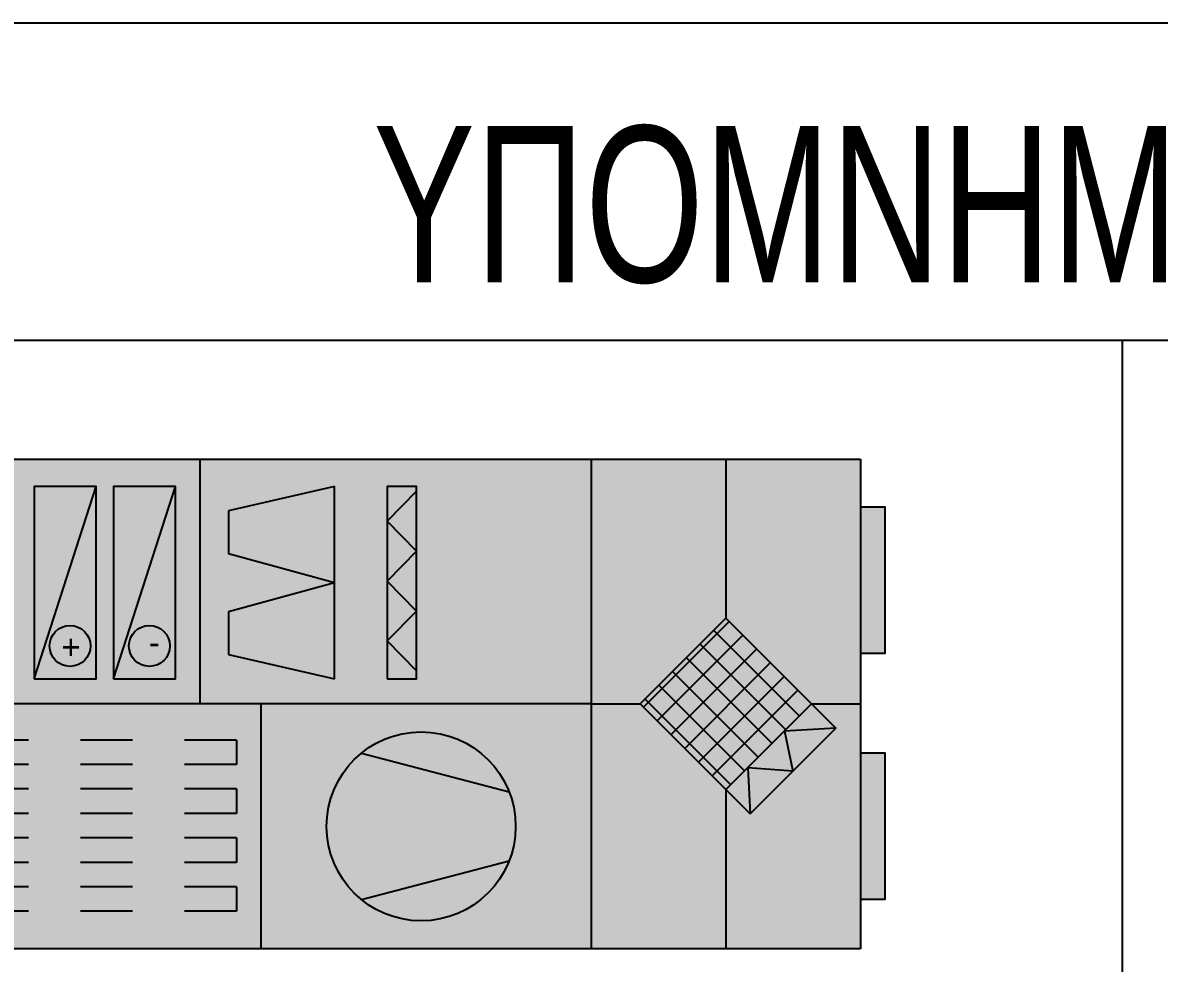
# Model space of a CAD drawing. Header units: metres. Extents: x -11 to 85, y -301 to 135.
# Drawn here: x 66.645 to 68.83, y 46.47 to 48.277 of the extents above; entities that cross this region are included whole.
import ezdxf

# ---------------------------------------------------------------- set-up
doc = ezdxf.new("R2010")
doc.units = ezdxf.units.M
doc.header["$LTSCALE"] = 0.036
doc.linetypes.add('HIDDEN', pattern=[0.375, 0.25, -0.125])
for name, color, linetype in [('aera epist text', 10, 'Continuous'), ('fan klimatistikes', 160, 'Continuous'), ('fan klimatistiki exartimata', 170, 'Continuous'), ('mihanologika text', 20, 'Continuous')]:
    doc.layers.add(name, color=color, linetype=linetype)
doc.layers.add('fan klimatistikes_hatch', color=121, linetype='Continuous', lineweight=0)
doc.styles.add('CE5W', font='WGSIMPL.SHX')
doc.styles.add('GEORGE', font='arial.ttf', dxfattribs={"width": 0.7})

# ---------------------------------------------------------------- blocks, each defined once
blk = doc.blocks.new('ΚΚΜ-1')
at = {"layer": 'fan klimatistikes_hatch'}
for color, points in [(141, [(-0.0061, -0.0021), (-0.0061, 0.5979), (-0.8461, 0.5979), (-0.8461, 1.1979), (-3.1261, 1.1979), (-3.1261, -0.0021)]), (21, [(-3.1861, 0.7176), (-3.1261, 0.7176), (-3.1261, 1.0776), (-3.1861, 1.0776)]), (21, [(-3.1261, 0.4743), (-3.1861, 0.4743), (-3.1861, 0.1143), (-3.1261, 0.1143)])]:
    blk.add_hatch(color=color, dxfattribs=at).paths.add_polyline_path(points)
at = {"layer": 'fan klimatistiki exartimata', "ltscale": 0.6}
h = blk.add_hatch(dxfattribs=at)
h.set_pattern_fill('ANSI37', color=256, scale=0.015, style=0)
h.set_pattern_definition([(225, (214664.68825, 951753.29188), (0.033675960454, -0.033675960454), []), (315, (214664.68825, 951753.29188), (0.033675960454, 0.033675960454), [])])
h.paths.add_polyline_path([(-2.7961, 0.3879), (-3.0061, 0.5979), (-2.7961, 0.8079), (-2.5861, 0.5979)])
at = {"layer": 'fan klimatistikes', "ltscale": 0.6}
for p, q in [((-3.1261, -0.0021), (-3.1261, 1.1979)), ((-3.1261, 1.1979), (-0.8461, 1.1979)), ((-0.0061, -0.0021), (-3.1261, -0.0021))]:
    blk.add_line(p, q, dxfattribs=at)
for points in [[(-3.1261, 0.7176), (-3.1861, 0.7176), (-3.1861, 1.0776), (-3.1261, 1.0776)], [(-3.1261, 0.1143), (-3.1861, 0.1143), (-3.1861, 0.4743), (-3.1261, 0.4743)]]:
    blk.add_lwpolyline(points, dxfattribs=at)
at = {"layer": 'fan klimatistiki exartimata', "ltscale": 0.6}
for p, q in [((-2.7961, 0.8079), (-2.7961, 1.1979)), ((-2.4661, -0.0021), (-2.4661, 1.1979)), ((-1.6561, 0.5979), (-1.6561, 1.1979)), ((-3.0655, 0.6573), (-2.8555, 0.8673)), ((-2.7961, 0.8079), (-2.8555, 0.8673)), ((-2.8498, 0.7542), (-2.8555, 0.8673)), ((-3.0061, 0.5979), (-2.7961, 0.8079)), ((-2.7961, 0.8079), (-2.5861, 0.5979)), ((-2.9395, 0.6645), (-2.9605, 0.7623)), ((-2.9605, 0.7623), (-2.8498, 0.7542)), ((-3.0655, 0.6573), (-2.9395, 0.6645)), ((-3.0061, 0.5979), (-3.0655, 0.6573)), ((-3.0061, 0.5979), (-3.1261, 0.5979)), ((-2.7961, 0.3879), (-3.0061, 0.5979)), ((-2.5861, 0.5979), (-2.7961, 0.3879)), ((-2.4661, 0.5979), (-2.5861, 0.5979)), ((-2.4661, 0.5979), (-0.8461, 0.5979)), ((-1.5061, -0.0021), (-1.5061, 0.5979)), ((-1.5765, 0.4765), (-1.8362, 0.5365)), ((-1.8362, 0.5365), (-1.8362, 0.0647)), ((-1.2944, 0.5365), (-1.4465, 0.0647)), ((-1.0997, 0.5365), (-1.2518, 0.0647)), ((-2.0371, 0.5169), (-1.9652, 0.4434)), ((-1.5765, 0.3716), (-1.5765, 0.4765)), ((-2.0371, 0.37), (-1.9652, 0.4434)), ((-2.7961, -0.0021), (-2.7961, 0.3879)), ((-2.0371, 0.37), (-1.9652, 0.2965)), ((-1.8362, 0.3006), (-1.5765, 0.3716)), ((-2.0371, 0.2231), (-1.9652, 0.2965)), ((-1.8362, 0.3006), (-1.5765, 0.2296)), ((-2.0371, 0.2231), (-1.9652, 0.1496)), ((-1.5765, 0.1247), (-1.5765, 0.2296)), ((-2.0371, 0.0762), (-1.9652, 0.1496)), ((-1.8362, 0.0647), (-1.5765, 0.1247))]:
    blk.add_line(p, q, dxfattribs=at)
at = {"layer": 'fan klimatistiki exartimata', "linetype": 'HIDDEN', "ltscale": 0.6}
for p, q in [((-1.5961, 1.0462), (-1.5961, 1.1062)), ((-1.5961, 1.1062), (-0.9061, 1.1062)), ((-1.5961, 1.0462), (-0.9061, 1.0462)), ((-1.5961, 0.9262), (-1.5961, 0.9862)), ((-1.5961, 0.9862), (-0.9061, 0.9862)), ((-1.5961, 0.9262), (-0.9061, 0.9262)), ((-1.5961, 0.8062), (-1.5961, 0.8662)), ((-1.5961, 0.8662), (-0.9061, 0.8662)), ((-1.5961, 0.8062), (-0.9061, 0.8062)), ((-1.5961, 0.6862), (-1.5961, 0.7462)), ((-1.5961, 0.7462), (-0.9061, 0.7462)), ((-1.5961, 0.6862), (-0.9061, 0.6862))]:
    blk.add_line(p, q, dxfattribs=at)
at = {"layer": 'fan klimatistiki exartimata', "linetype": 'Continuous', "ltscale": 0.6}
for p, q in [((-1.9022, 1.0773), (-2.2646, 0.9822)), ((-1.9022, 0.7185), (-2.2646, 0.8136))]:
    blk.add_line(p, q, dxfattribs=at)
at = {"layer": 'fan klimatistiki exartimata', "ltscale": 0.6}
for points in [[(-1.9652, 0.5365), (-2.0371, 0.5365), (-2.0371, 0.0647), (-1.9652, 0.0647)], [(-1.2944, 0.5365), (-1.4465, 0.5365), (-1.4465, 0.0647), (-1.2944, 0.0647)], [(-1.0997, 0.5365), (-1.2518, 0.5365), (-1.2518, 0.0647), (-1.0997, 0.0647)]]:
    blk.add_lwpolyline(points, close=True, dxfattribs=at)
at = {"layer": 'fan klimatistiki exartimata', "linetype": 'Continuous', "ltscale": 0.6}
blk.add_circle((-2.0488, 0.8979), 0.2317, dxfattribs=at)
at = {"layer": 'fan klimatistiki exartimata', "ltscale": 0.6}
for centre in [(-1.3825, 0.4556), (-1.1879, 0.4556)]:
    blk.add_circle(centre, 0.0501, dxfattribs=at)
at = {"layer": 'fan klimatistiki exartimata', "ltscale": 0.6, "style": 'CE5W'}
for s, p in [('+', (-1.2136, 0.4299)), ('-', (-1.4082, 0.4299))]:
    blk.add_text(s, height=0.06, dxfattribs=at).set_placement(p)

msp = doc.modelspace()

# ---------------------------------------------------------------- linework, layer by layer
at = {"layer": 'mihanologika text'}
for p, q in [((64.6176, 47.6672), (73.5743, 47.6672)), ((68.7593, 47.6672), (68.7593, 42.9136))]:
    msp.add_line(p, q, dxfattribs=at)
msp.add_lwpolyline([(64.6176, 48.2775), (73.5743, 48.2775), (73.5743, 42.8656), (64.6176, 42.8656)], close=True, dxfattribs=at)

# ---------------------------------------------------------------- block references
at = {"layer": 'aera epist text', "xscale": 0.784000000002834, "yscale": 0.7839999999885947, "zscale": 0.7839999999999999, "rotation": 180}
msp.add_blockref('ΚΚΜ-1', (65.805, 47.4368), dxfattribs=at)

# ---------------------------------------------------------------- texts
at = {"layer": 'mihanologika text', "style": 'GEORGE', "width": 0.7}
msp.add_text('ΥΠΟΜΝΗΜΑ KΛΙΜΑΤΙΣΜΟΥ', height=0.3, dxfattribs=at).set_placement((67.3192, 47.7788))

doc.saveas('drawing.dxf')
